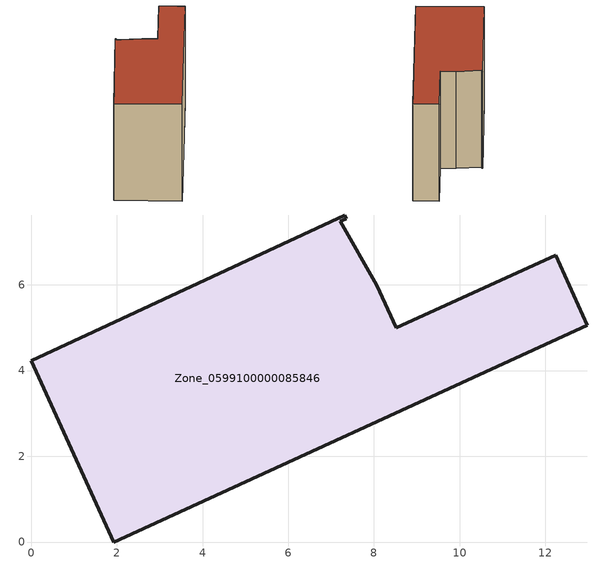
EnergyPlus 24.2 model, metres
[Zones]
Zone_0599100000085846
 floor ground (C_G): 7.21,7.49 8.07,5.99 8.52,5 12.24,6.69 12.98,5.06 1.93,0 0,4.23 7.32,7.63 7.36,7.54 z0
 wall outside (C_F): 1.93,0 12.98,5.06 12.24,6.69 8.52,5 8.07,5.99 7.21,7.49 7.36,7.54 7.32,7.63 0,4.23 1.93,0 z0:7.83
 roof outside (C_R): 8.52,5 8.07,5.99 7.21,7.49 7.36,7.54 7.32,7.63 0,4.23 1.93,0 12.98,5.06 12.24,6.69 z7.83
[BUILDING]
Pand.0599100000085846: North Axis=0; Terrain=City; Loads Convergence Tolerance Value=0.04; Temperature Convergence Tolerance Value=0.4; Solar Distribution=FullExterior; Maximum Number of Warmup Days=25; Minimum Number of Warmup Days=1
[Site:Location]
Rotterdam.The.Hague.AP_ZH_NLD Design_Conditions: Latitude=51.96; Longitude=4.45; Time Zone=1; Elevation=-4.5
[SITE:GROUNDTEMPERATURE:BUILDINGSURFACE]
18, 18, 18, 18, 18, 18, 18, 18, 18, 18, 18, 18
[MATERIAL] Thermal Absorptance=0.9; Solar Absorptance=0.7; Visible Absorptance=0.7
Name | Roughness | Thickness | Conductivity | Density | Specific Heat
G.TI.1946 | MediumSmooth | 0.15 | 1 | 540 | 1210
F.TI.1946 | Rough | 0.3 | 0.857143 | 1920 | 840
R.TI.1946 | MediumRough | 0.2 | 0.1 | 1500 | 1000
[CONSTRUCTION]
C_G: G.TI.1946
C_F: F.TI.1946
C_R: R.TI.1946
[ZONE]
Zone_0599100000085846: Type=1; Multiplier=1; Ceiling Height=Autocalculate; Volume=Autocalculate; Floor Area=autocalculate; Part of Total Floor Area=Yes
[ZONEINFILTRATION:DESIGNFLOWRATE]
Infil_Zone_0599100000085846: Zone or ZoneList or Space or SpaceList=Zone_0599100000085846; Schedule=AlwaysOn; Design Flow Rate Calculation Method=Flow/Area; Flow Rate per Floor Area=0.003; Constant Term Coefficient=1; Temperature Term Coefficient=0; Velocity Term Coefficient=0; Velocity Squared Term Coefficient=0
[HVACTEMPLATE:ZONE:IDEALLOADSAIRSYSTEM]
Zone_0599100000085846: Maximum Heating Supply Air Temperature=50; Minimum Cooling Supply Air Temperature=13; Maximum Heating Supply Air Humidity Ratio=0.0156; Minimum Cooling Supply Air Humidity Ratio=0.0077; Heating Limit=NoLimit; Cooling Limit=NoLimit; Dehumidification Control Type=ConstantSensibleHeatRatio; Cooling Sensible Heat Ratio=0.7; Dehumidification Setpoint=60; Humidification Control Type=None; Humidification Setpoint=30; Outdoor Air Method=None; Outdoor Air Flow Rate per Person=0.00944; Outdoor Air Flow Rate per Zone Floor Area=0; Outdoor Air Flow Rate per Zone=0; Demand Controlled Ventilation Type=None; Outdoor Air Economizer Type=NoEconomizer; Heat Recovery Type=None; Sensible Heat Recovery Effectiveness=0.7; Latent Heat Recovery Effectiveness=0.65
[ZONECONTROL:THERMOSTAT]
ThermostatControl_Zone_0599100000085846: Zone or ZoneList=Zone_0599100000085846; Control Type Schedule=DualSetpointControlType; Control 1=Thermostat_Zone_0599100000085846; Temperature Difference Between Cutout And Setpoint=0
[THERMOSTATSETPOINT:DUALSETPOINT]
Thermostat_Zone_0599100000085846: Heating Setpoint Temperature Schedule=HeatingSetpoint_Zone_0599100000085846; Cooling Setpoint Temperature Schedule=CoolingSetpoint_Zone_0599100000085846
[SCHEDULE:COMPACT]
HeatingSetpoint_Zone_0599100000085846: Through: 12/31, For: AllDays, Until: 24:00, 21
CoolingSetpoint_Zone_0599100000085846: Through: 12/31, For: AllDays, Until: 24:00, 24
DualSetpointControlType: Through: 12/31, For: AllDays, Until: 24:00, 4
AlwaysOn: Through: 12/31, For: AllDays, Until: 24:00, 1
